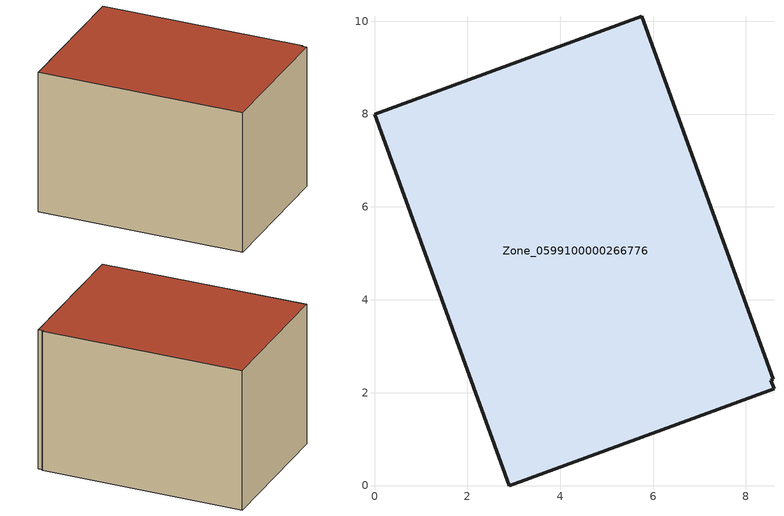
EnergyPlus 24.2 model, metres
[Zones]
Zone_0599100000266776
 floor ground (C_G): 8.59,2.29 8.53,2.27 8.6,2.08 2.9,0 0,7.99 5.76,10.1 z3.85
 wall outside (C_F): 8.59,2.29 5.76,10.1 0,7.99 2.9,0 8.6,2.08 8.53,2.27 8.59,2.29 z3.85:9.78
 roof outside (C_R): 8.53,2.27 8.59,2.29 5.76,10.1 0,7.99 2.9,0 8.6,2.08 z9.78
[BUILDING]
Pand.0599100000266776: North Axis=0; Terrain=City; Loads Convergence Tolerance Value=0.04; Temperature Convergence Tolerance Value=0.4; Solar Distribution=FullExterior; Maximum Number of Warmup Days=25; Minimum Number of Warmup Days=1
[Site:Location]
Rotterdam.The.Hague.AP_ZH_NLD Design_Conditions: Latitude=51.96; Longitude=4.45; Time Zone=1; Elevation=-4.5
[SITE:GROUNDTEMPERATURE:BUILDINGSURFACE]
18, 18, 18, 18, 18, 18, 18, 18, 18, 18, 18, 18
[MATERIAL] Thermal Absorptance=0.9; Solar Absorptance=0.7; Visible Absorptance=0.7
Name | Roughness | Thickness | Conductivity | Density | Specific Heat
G.TI.1946-1964 | MediumSmooth | 0.15 | 1 | 540 | 1210
F.TI.1946-1964 | Rough | 0.3 | 0.857143 | 1920 | 840
R.TI.1946-1964 | MediumRough | 0.2 | 0.277778 | 1500 | 1000
[CONSTRUCTION]
C_G: G.TI.1946-1964
C_F: F.TI.1946-1964
C_R: R.TI.1946-1964
[ZONE]
Zone_0599100000266776: Type=1; Multiplier=1; Ceiling Height=Autocalculate; Volume=Autocalculate; Floor Area=autocalculate; Part of Total Floor Area=Yes
[ZONEINFILTRATION:DESIGNFLOWRATE]
Infil_Zone_0599100000266776: Zone or ZoneList or Space or SpaceList=Zone_0599100000266776; Schedule=AlwaysOn; Design Flow Rate Calculation Method=Flow/Area; Flow Rate per Floor Area=0.003; Constant Term Coefficient=1; Temperature Term Coefficient=0; Velocity Term Coefficient=0; Velocity Squared Term Coefficient=0
[HVACTEMPLATE:ZONE:IDEALLOADSAIRSYSTEM]
Zone_0599100000266776: Maximum Heating Supply Air Temperature=50; Minimum Cooling Supply Air Temperature=13; Maximum Heating Supply Air Humidity Ratio=0.0156; Minimum Cooling Supply Air Humidity Ratio=0.0077; Heating Limit=NoLimit; Cooling Limit=NoLimit; Dehumidification Control Type=ConstantSensibleHeatRatio; Cooling Sensible Heat Ratio=0.7; Dehumidification Setpoint=60; Humidification Control Type=None; Humidification Setpoint=30; Outdoor Air Method=None; Outdoor Air Flow Rate per Person=0.00944; Outdoor Air Flow Rate per Zone Floor Area=0; Outdoor Air Flow Rate per Zone=0; Demand Controlled Ventilation Type=None; Outdoor Air Economizer Type=NoEconomizer; Heat Recovery Type=None; Sensible Heat Recovery Effectiveness=0.7; Latent Heat Recovery Effectiveness=0.65
[ZONECONTROL:THERMOSTAT]
ThermostatControl_Zone_0599100000266776: Zone or ZoneList=Zone_0599100000266776; Control Type Schedule=DualSetpointControlType; Control 1=Thermostat_Zone_0599100000266776; Temperature Difference Between Cutout And Setpoint=0
[THERMOSTATSETPOINT:DUALSETPOINT]
Thermostat_Zone_0599100000266776: Heating Setpoint Temperature Schedule=HeatingSetpoint_Zone_0599100000266776; Cooling Setpoint Temperature Schedule=CoolingSetpoint_Zone_0599100000266776
[SCHEDULE:COMPACT]
HeatingSetpoint_Zone_0599100000266776: Through: 12/31, For: AllDays, Until: 24:00, 21
CoolingSetpoint_Zone_0599100000266776: Through: 12/31, For: AllDays, Until: 24:00, 24
DualSetpointControlType: Through: 12/31, For: AllDays, Until: 24:00, 4
AlwaysOn: Through: 12/31, For: AllDays, Until: 24:00, 1
